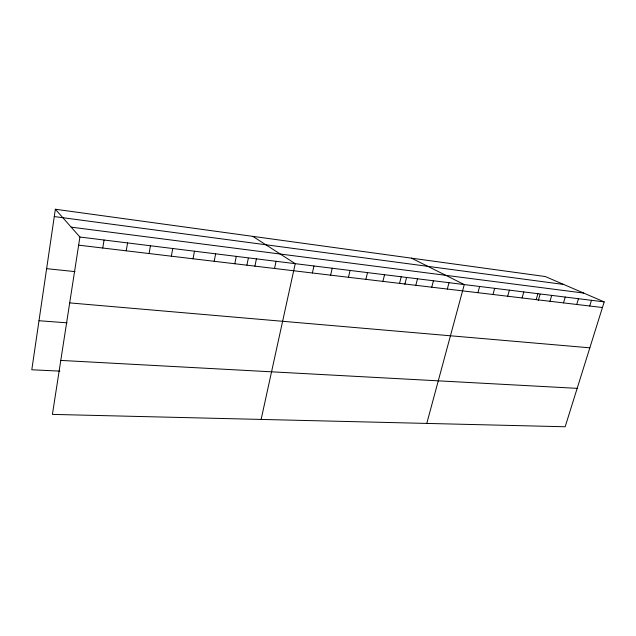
<?xml version="1.0" encoding="UTF-8"?>
<svg xmlns="http://www.w3.org/2000/svg" width="636" height="636" viewBox="0 0 636 636"><rect width="100%" height="100%" fill="white"/><g stroke="black" fill="none" stroke-linecap="round" stroke-linejoin="round"><path stroke-width="0.95" d="M55.348 209.244L79.905 237.029L52.414 414.394L565.158 426.756L604.2 301.885L545.298 276.541L55.348 209.244L31.8 369.77L59.864 371.122M102.754 248.032L104.058 240.018M126.23 250.823L127.566 242.92M149.086 253.541L150.454 245.758M171.346 256.197L172.746 248.517M193.042 258.78L194.473 251.204M214.181 261.293L215.644 253.82M234.803 263.749L236.29 256.372M246.911 265.093L248.294 258.359M254.917 266.142L256.427 258.868M274.537 268.479L276.064 261.293M261.126 419.426L295.239 263.662L252.802 236.369M312.379 272.987L313.953 265.983M330.633 275.165L332.223 268.241M348.464 277.288L350.07 270.451M365.883 279.363L367.513 272.606M382.912 281.39L384.557 274.712M399.559 283.37L401.213 276.771M404.846 284.324L406.476 277.876M415.833 285.31L417.502 278.791M431.757 287.202L433.434 280.762M447.331 289.054L449.016 282.686M426.78 423.417L464.272 284.578L411.452 258.16M477.93 292.703L479.639 286.478M492.964 294.492L494.681 288.339M507.671 296.241L509.396 290.159M522.069 297.958L523.802 291.94M536.164 299.635L537.905 293.681M538.247 300.613L540.075 294.365M549.973 301.281L551.714 295.39M563.488 302.887L565.245 297.068M576.733 304.461L578.49 298.705M589.715 306.011L591.472 300.311M60.778 360.413L577.162 388.35M38.995 320.727L67.034 322.834M69.698 302.903L589.834 347.82M46.627 268.662L74.976 271.612M78.641 245.154L602.435 307.522M79.905 237.029L604.2 301.885M71.176 227.147L583.689 293.061M54.275 216.566L563.695 284.459"/></g></svg>
